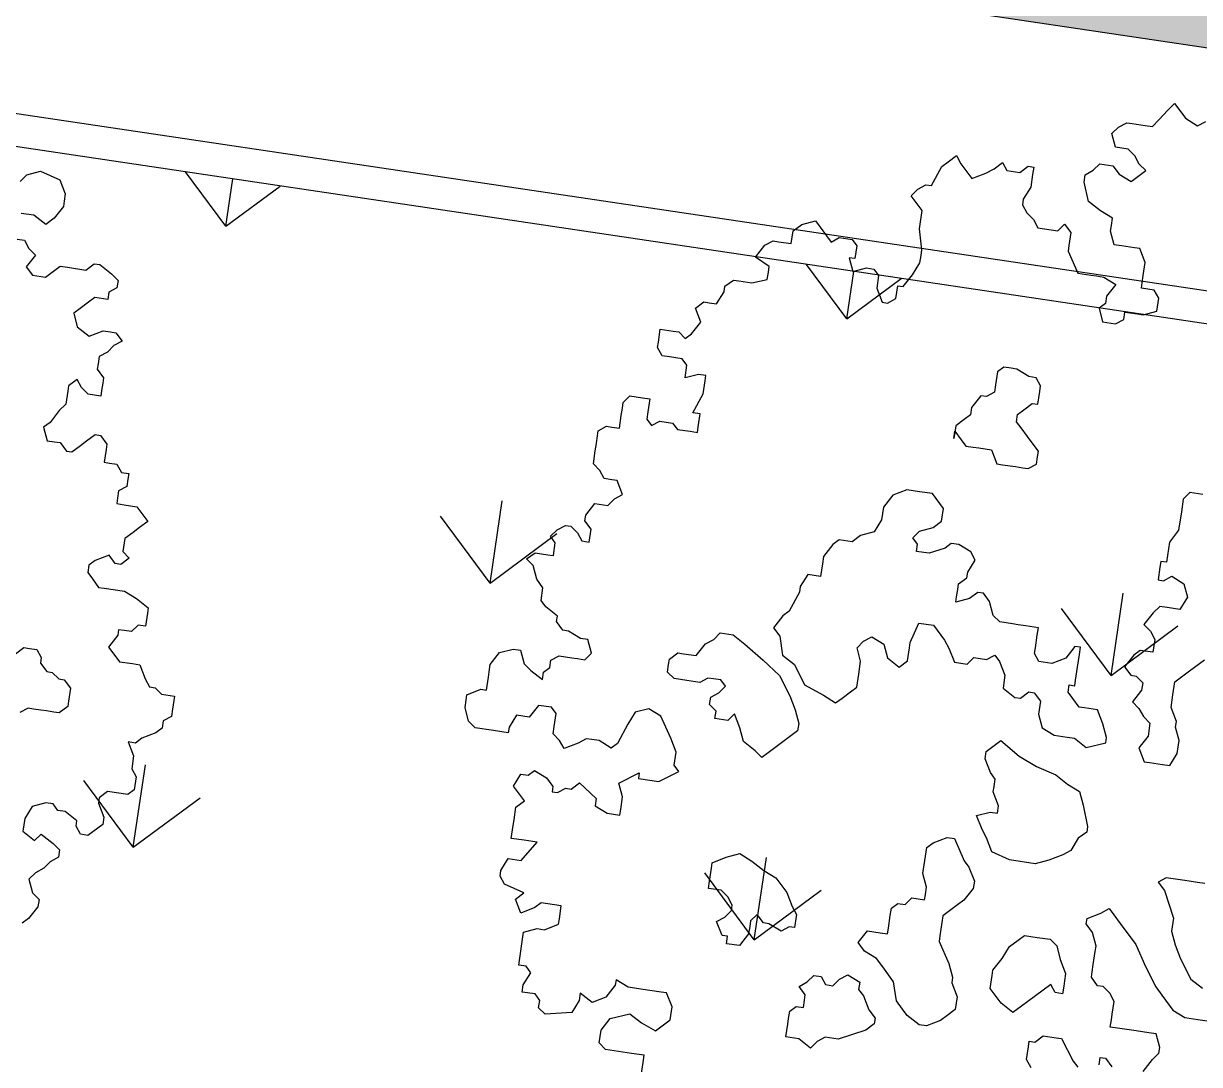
# Model space of a CAD drawing. Header units: millimetres. Extents: x 338 to 506, y 179 to 335.
# Drawn here: x 379.25 to 384.63, y 319.71 to 324.48 of the extents above; entities that cross this region are included whole.
import ezdxf

# ---------------------------------------------------------------- set-up
doc = ezdxf.new("R2010")
doc.units = ezdxf.units.MM
for name, color, linetype in [('ANDEN', 251, 'Continuous'), ('ARBOL-TOP', 3, 'Continuous'), ('MUROS', 32, 'Continuous')]:
    doc.layers.add(name, color=color, linetype=linetype)

# ---------------------------------------------------------------- blocks, each defined once
blk = doc.blocks.new('*U887')
at = {"layer": 'ANDEN', "linetype": 'Continuous'}
blk.add_line((139.8345, 78.5683), (139.8345, 133.6332), dxfattribs=at)
at = {"layer": 'ANDEN', "linetype": 'Continuous', "extrusion": (0, 0, -1)}
for points in [[(-139.8345, 133.6332), (-140.5344, 78.5683), (-139.8345, 78.5683)], [(-139.8345, 133.6332), (-140.5344, 133.6332), (-140.5344, 78.5683)]]:
    blk.add_solid(points, dxfattribs=at)
blk = doc.blocks.new('*X960')
at = {"color": 0}
for p, q in [((135.4917, 126.3278), (135.7611, 126.5972)), ((138.3654, 126.3278), (138.5846, 126.547)), ((135.4917, 126.3278), (135.7611, 126.0584)), ((135.4917, 126.3278), (135.8727, 126.3278)), ((138.3654, 126.3278), (138.5846, 126.1085)), ((138.3654, 126.3278), (138.5846, 126.3278)), ((136.9286, 124.8909), (137.198, 125.1603)), ((136.9286, 124.8909), (137.198, 124.6215)), ((136.9286, 124.8909), (137.3096, 124.8909)), ((135.4917, 123.4541), (135.7611, 123.7235)), ((138.3654, 123.4541), (138.5846, 123.6733)), ((135.4917, 123.4541), (135.7611, 123.1847)), ((135.4917, 123.4541), (135.8727, 123.4541)), ((138.3654, 123.4541), (138.5846, 123.2348)), ((138.3654, 123.4541), (138.5846, 123.4541)), ((136.9286, 122.0172), (137.198, 122.2867)), ((136.9286, 122.0172), (137.198, 121.7478)), ((136.9286, 122.0172), (137.3096, 122.0172))]:
    blk.add_line(p, q, dxfattribs=at)
blk = doc.blocks.new('ARBOLITO')
at = {"linetype": 'ByBlock'}
for points in [[(461.9159, 68.9761), (461.9076, 68.9906), (461.8931, 69.0135), (461.8785, 69.0197), (461.864, 69.0135), (461.8577, 68.9989), (461.8494, 68.9761), (461.8432, 68.9698), (461.8286, 68.9761), (461.8203, 68.9761), (461.8141, 68.9761), (461.8058, 68.9698), (461.7912, 68.9615), (461.785, 68.9698), (461.7767, 68.9761), (461.7767, 68.9844), (461.7767, 68.9989), (461.7705, 69.0052), (461.7559, 69.0052), (461.7476, 68.9906), (461.7331, 68.9906), (461.7268, 68.9761), (461.7268, 68.9698), (461.7102, 68.9698), (461.6894, 68.9698), (461.6811, 68.9761), (461.6749, 68.9906), (461.6749, 68.9989), (461.6749, 69.0052), (461.6894, 69.0135), (461.6957, 69.0135), (461.6957, 69.028), (461.6957, 69.0343), (461.6957, 69.0426), (461.704, 69.0571), (461.7185, 69.0633), (461.7268, 69.0633), (461.7331, 69.0488), (461.7414, 69.0426), (461.7559, 69.0343), (461.7559, 69.0426), (461.7621, 69.0488), (461.7621, 69.0571), (461.7705, 69.0633), (461.785, 69.0633), (461.7912, 69.0633), (461.7996, 69.0633), (461.8058, 69.0717), (461.7996, 69.0862), (461.7912, 69.0862), (461.7767, 69.0924), (461.7705, 69.0924), (461.7621, 69.1008), (461.7621, 69.107), (461.7476, 69.1153), (461.7414, 69.1215), (461.7414, 69.1361), (461.7331, 69.1444), (461.7268, 69.1589), (461.7185, 69.1652), (461.7268, 69.1735), (461.7414, 69.1735), (461.7476, 69.1735), (461.7476, 69.188), (461.7414, 69.1943), (461.7476, 69.2026), (461.7559, 69.2088), (461.7621, 69.2088), (461.7705, 69.2026), (461.7767, 69.1943), (461.785, 69.1943), (461.785, 69.2088), (461.7767, 69.2171), (461.7767, 69.2233), (461.785, 69.2379), (461.7996, 69.2379), (461.8058, 69.2462), (461.8141, 69.2524), (461.8058, 69.267), (461.7996, 69.267), (461.7912, 69.267), (461.785, 69.2753), (461.7767, 69.2815), (461.7767, 69.2961), (461.7767, 69.3044), (461.7767, 69.3106), (461.7767, 69.3189), (461.785, 69.3252), (461.7912, 69.3252), (461.7996, 69.3252), (461.7996, 69.3397), (461.7996, 69.348), (461.7996, 69.3543), (461.8058, 69.3626), (461.8203, 69.3626), (461.8286, 69.3626), (461.8286, 69.348), (461.8286, 69.3397), (461.8349, 69.3335), (461.8432, 69.3397), (461.8577, 69.3397), (461.864, 69.3335), (461.8723, 69.3335), (461.8785, 69.3335), (461.8868, 69.3335), (461.8868, 69.3397), (461.8868, 69.3543), (461.8785, 69.3543), (461.8868, 69.3771), (461.8868, 69.3917), (461.8868, 69.3979), (461.8785, 69.3979), (461.864, 69.3917), (461.864, 69.4062), (461.8577, 69.4124), (461.8432, 69.4124), (461.8349, 69.4124), (461.8286, 69.4207), (461.8286, 69.427), (461.8286, 69.4415), (461.8432, 69.4415), (461.8494, 69.4415), (461.8577, 69.4353), (461.864, 69.4415), (461.8723, 69.4561), (461.864, 69.4706), (461.8723, 69.4789), (461.8785, 69.4789), (461.8868, 69.4789), (461.8931, 69.4935), (461.8931, 69.4997), (461.9014, 69.508), (461.9076, 69.508), (461.9221, 69.508), (461.9388, 69.5143), (461.9388, 69.5226), (461.9388, 69.5288), (461.9221, 69.5371), (461.9305, 69.5517), (461.9388, 69.5579), (461.945, 69.5579), (461.9595, 69.5579), (461.9595, 69.5724), (461.9679, 69.5807), (461.9824, 69.587), (461.9886, 69.5807), (461.997, 69.5724), (462.0032, 69.5662), (462.0115, 69.5724), (462.026, 69.5724), (462.0323, 69.5662), (462.0323, 69.5517), (462.026, 69.5517), (462.0323, 69.5371), (462.0468, 69.5433), (462.0551, 69.5433), (462.0614, 69.5371), (462.0614, 69.5226), (462.0697, 69.508), (462.0759, 69.508), (462.0842, 69.5143), (462.0842, 69.5288), (462.0905, 69.5288), (462.0988, 69.5433), (462.105, 69.5579), (462.105, 69.5662), (462.105, 69.5724), (462.0988, 69.5953), (462.0988, 69.6161), (462.0842, 69.6306), (462.0905, 69.6389), (462.0988, 69.6452), (462.105, 69.6452), (462.1133, 69.668), (462.1195, 69.6742), (462.1279, 69.6826), (462.1341, 69.6742), (462.1486, 69.6597), (462.1632, 69.668), (462.1715, 69.6742), (462.1798, 69.6826), (462.186, 69.6742), (462.2006, 69.6742), (462.2089, 69.6826), (462.2151, 69.6826), (462.2151, 69.6742), (462.2151, 69.6597), (462.2089, 69.6452), (462.2089, 69.6389), (462.2151, 69.6306), (462.2234, 69.6244), (462.2297, 69.6161), (462.2525, 69.6161), (462.2588, 69.6244), (462.2671, 69.6161), (462.2671, 69.6015), (462.2671, 69.5953), (462.2816, 69.5724), (462.2962, 69.5724), (462.3024, 69.5724), (462.3107, 69.5724), (462.3253, 69.5662), (462.3169, 69.5517), (462.3169, 69.5433), (462.3107, 69.5371), (462.3169, 69.5226), (462.3315, 69.5226), (462.3398, 69.5288), (462.3398, 69.5371), (462.3543, 69.5371), (462.3606, 69.5371), (462.3751, 69.5433), (462.3751, 69.5579), (462.3689, 69.5662), (462.3543, 69.5662), (462.3543, 69.5724), (462.3543, 69.5807), (462.3543, 69.5953), (462.346, 69.6098), (462.3398, 69.6098), (462.3253, 69.6098), (462.3169, 69.6098), (462.3107, 69.6244), (462.3107, 69.6306), (462.3107, 69.6389), (462.2962, 69.6452), (462.2816, 69.6535), (462.2733, 69.6742), (462.2733, 69.6826), (462.2816, 69.6888), (462.2879, 69.6971), (462.3024, 69.6971), (462.3107, 69.6888), (462.3253, 69.6826), (462.3398, 69.6971), (462.3315, 69.7033), (462.3253, 69.7117), (462.3169, 69.7179), (462.3024, 69.7179), (462.2962, 69.7324), (462.3024, 69.7407), (462.3107, 69.747), (462.3169, 69.747), (462.3315, 69.747), (462.3398, 69.747), (462.346, 69.7553), (462.3543, 69.7678), (462.3606, 69.7761), (462.3689, 69.7678), (462.3751, 69.7615), (462.3897, 69.7553), (462.398, 69.7615)], [(463.1356, 69.4997), (463.1419, 69.508), (463.1564, 69.5143), (463.1793, 69.508), (463.1876, 69.4935), (463.1876, 69.4852), (463.1876, 69.4789), (463.1793, 69.4644), (463.171, 69.4561), (463.1564, 69.4644), (463.1419, 69.4644)], [(463.1419, 69.4353), (463.1502, 69.4353), (463.1564, 69.427), (463.1647, 69.4207), (463.1564, 69.4062), (463.1647, 69.3979), (463.1793, 69.3979), (463.1938, 69.4124), (463.2021, 69.4124), (463.2229, 69.4124), (463.2312, 69.4207), (463.2375, 69.4207), (463.252, 69.4124), (463.2603, 69.4062), (463.2603, 69.3979), (463.252, 69.3917), (463.252, 69.3833), (463.2375, 69.3833), (463.2312, 69.3771), (463.2229, 69.3688), (463.2167, 69.3626), (463.2229, 69.348), (463.2375, 69.3397), (463.252, 69.348), (463.2603, 69.348), (463.2665, 69.348), (463.2749, 69.3397), (463.2665, 69.3335), (463.2603, 69.3252), (463.252, 69.3189), (463.252, 69.3106), (463.252, 69.3044), (463.2603, 69.2961), (463.2603, 69.2898), (463.2603, 69.2815), (463.2603, 69.2753), (463.2458, 69.2753), (463.2375, 69.2815), (463.2312, 69.2898), (463.2229, 69.2815), (463.2229, 69.2753), (463.2229, 69.2607), (463.2167, 69.2524), (463.2084, 69.2379), (463.2021, 69.2317), (463.2084, 69.2171), (463.2167, 69.2171), (463.2229, 69.2171), (463.2312, 69.2088), (463.2375, 69.2088), (463.2458, 69.2171), (463.252, 69.2233), (463.2603, 69.2317), (463.2665, 69.2317), (463.2749, 69.2233), (463.2749, 69.2171), (463.2749, 69.2026), (463.2811, 69.2026), (463.2894, 69.2026), (463.2956, 69.1943), (463.3039, 69.1943), (463.3039, 69.188), (463.3039, 69.1797), (463.2956, 69.1735), (463.2956, 69.1652), (463.2956, 69.1589), (463.3039, 69.1589), (463.3185, 69.1589), (463.333, 69.1444), (463.3247, 69.1361), (463.3185, 69.1298), (463.3102, 69.1215), (463.3102, 69.107), (463.3185, 69.1008), (463.3102, 69.0924), (463.3039, 69.0924), (463.2956, 69.1008), (463.2811, 69.0924), (463.2749, 69.0862), (463.2749, 69.0779), (463.2811, 69.0717), (463.2894, 69.0633), (463.2956, 69.0633), (463.3185, 69.0633), (463.333, 69.0571), (463.3476, 69.0488), (463.3476, 69.0426), (463.3476, 69.028), (463.3393, 69.028), (463.333, 69.0197), (463.3247, 69.0197), (463.3185, 69.0197), (463.3185, 69.0135), (463.3102, 68.9989), (463.3185, 68.9906), (463.3247, 68.9844), (463.3393, 68.9844), (463.3476, 68.9844), (463.3559, 68.9698), (463.3621, 68.9615), (463.3684, 68.9615), (463.3767, 68.9553), (463.3912, 68.9553), (463.3912, 68.9408), (463.3912, 68.9324), (463.3829, 68.9262), (463.3829, 68.9179), (463.3767, 68.9117), (463.3621, 68.9034), (463.3559, 68.8971), (463.3476, 68.8971), (463.3559, 68.8826), (463.3559, 68.868), (463.3621, 68.8597), (463.3621, 68.8452), (463.3559, 68.8389), (463.333, 68.8389), (463.3247, 68.8306), (463.3247, 68.8244), (463.333, 68.8098), (463.333, 68.8015), (463.3185, 68.787), (463.3102, 68.787), (463.3039, 68.7953), (463.3039, 68.8015), (463.2894, 68.8098), (463.2811, 68.8098), (463.2749, 68.8161), (463.2665, 68.8161), (463.252, 68.8098), (463.2458, 68.7953), (463.2458, 68.7808), (463.2603, 68.7724), (463.2665, 68.7808), (463.2811, 68.7724), (463.2894, 68.7662), (463.2894, 68.7579), (463.2811, 68.7517), (463.2749, 68.7434), (463.2665, 68.7371), (463.2603, 68.7288), (463.2665, 68.7143), (463.2749, 68.708), (463.2749, 68.6997), (463.2665, 68.6852), (463.2603, 68.6789)], [(461.9305, 68.6124), (461.9305, 68.627), (461.9305, 68.6353), (461.9159, 68.6353), (461.8868, 68.6353), (461.8785, 68.6415), (461.8785, 68.6561), (461.8868, 68.6706), (461.9076, 68.6789), (461.9221, 68.6706), (461.9388, 68.6644), (461.9533, 68.6789), (461.9533, 68.6935), (461.945, 68.708), (461.9388, 68.708), (461.9159, 68.708), (461.9014, 68.708), (461.8868, 68.7143), (461.8868, 68.708), (461.8785, 68.6935), (461.864, 68.6852), (461.8494, 68.6935), (461.8494, 68.6852), (461.8432, 68.6706), (461.8141, 68.6644), (461.8058, 68.6706), (461.8058, 68.6789), (461.7996, 68.6852), (461.785, 68.6852), (461.785, 68.6935), (461.7912, 68.708), (461.785, 68.7143), (461.7767, 68.7143), (461.7767, 68.7517), (461.7912, 68.7579), (461.7996, 68.7579), (461.8141, 68.7662), (461.8141, 68.7724), (461.8141, 68.787), (461.7912, 68.787), (461.785, 68.7808), (461.7705, 68.7724), (461.7621, 68.787), (461.7705, 68.7953), (461.7476, 68.8015), (461.7414, 68.8098), (461.7414, 68.8161), (461.7476, 68.8306), (461.7621, 68.8306), (461.7767, 68.8535), (461.7621, 68.8535), (461.7476, 68.8535), (461.7476, 68.868), (461.7476, 68.8743), (461.7476, 68.8888), (461.7559, 68.8971), (461.7414, 68.9117), (461.7476, 68.9262), (461.7559, 68.9262), (461.7621, 68.9324), (461.7767, 68.9262), (461.785, 68.9179), (461.785, 68.9117), (461.7912, 68.9117), (461.7996, 68.9179), (461.8058, 68.9179), (461.8141, 68.9262), (461.8349, 68.9117), (461.8349, 68.9034), (461.8494, 68.8971), (461.864, 68.8971), (461.864, 68.9034), (461.864, 68.9179), (461.8577, 68.9324), (461.8785, 68.947), (461.8785, 68.9408), (461.9014, 68.9408), (461.9221, 68.9553), (461.9159, 68.9615), (461.9159, 68.9761), (461.9159, 68.9761)], [(461.9159, 68.9761), (461.9076, 68.9906), (461.8931, 69.0135), (461.8785, 69.0197), (461.864, 69.0135), (461.8577, 68.9989), (461.8494, 68.9761), (461.8432, 68.9698), (461.8286, 68.9761), (461.8203, 68.9761), (461.8141, 68.9761), (461.8058, 68.9698), (461.7912, 68.9615), (461.785, 68.9698), (461.7767, 68.9761), (461.7767, 68.9844), (461.7767, 68.9989), (461.7705, 69.0052), (461.7559, 69.0052), (461.7476, 68.9906), (461.7331, 68.9906), (461.7268, 68.9761), (461.7268, 68.9698), (461.7102, 68.9698), (461.6894, 68.9698), (461.6811, 68.9761), (461.6749, 68.9906), (461.6749, 68.9989), (461.6749, 69.0052), (461.6894, 69.0135), (461.6957, 69.0135), (461.6957, 69.028), (461.6957, 69.0343), (461.6957, 69.0426), (461.704, 69.0571), (461.7185, 69.0633), (461.7268, 69.0633), (461.7331, 69.0488), (461.7414, 69.0426), (461.7559, 69.0343), (461.7559, 69.0426), (461.7621, 69.0488), (461.7621, 69.0571), (461.7705, 69.0633), (461.785, 69.0633), (461.7912, 69.0633), (461.7996, 69.0633), (461.8058, 69.0717), (461.7996, 69.0862), (461.7912, 69.0862), (461.7767, 69.0924), (461.7705, 69.0924), (461.7621, 69.1008), (461.7621, 69.107), (461.7476, 69.1153), (461.7414, 69.1215), (461.7414, 69.1361), (461.7331, 69.1444), (461.7268, 69.1589), (461.7185, 69.1652), (461.7268, 69.1735), (461.7414, 69.1735), (461.7476, 69.1735), (461.7476, 69.188), (461.7414, 69.1943), (461.7476, 69.2026), (461.7559, 69.2088), (461.7621, 69.2088), (461.7705, 69.2026), (461.7767, 69.1943), (461.785, 69.1943), (461.785, 69.2088), (461.7767, 69.2171), (461.7767, 69.2233), (461.785, 69.2379), (461.7996, 69.2379), (461.8058, 69.2462), (461.8141, 69.2524), (461.8058, 69.267), (461.7996, 69.267), (461.7912, 69.267), (461.785, 69.2753), (461.7767, 69.2815), (461.7767, 69.2961), (461.7767, 69.3044), (461.7767, 69.3106), (461.7767, 69.3189), (461.785, 69.3252), (461.7912, 69.3252), (461.7996, 69.3252), (461.7996, 69.3397), (461.7996, 69.348), (461.7996, 69.3543), (461.8058, 69.3626), (461.8203, 69.3626), (461.8286, 69.3626), (461.8286, 69.348), (461.8286, 69.3397), (461.8349, 69.3335), (461.8432, 69.3397), (461.8577, 69.3397), (461.864, 69.3335), (461.8723, 69.3335), (461.8785, 69.3335), (461.8868, 69.3335), (461.8868, 69.3397), (461.8868, 69.3543), (461.8785, 69.3543), (461.8868, 69.3771), (461.8868, 69.3917), (461.8868, 69.3979), (461.8785, 69.3979), (461.864, 69.3917), (461.864, 69.4062), (461.8577, 69.4124), (461.8432, 69.4124), (461.8349, 69.4124), (461.8286, 69.4207), (461.8286, 69.427), (461.8286, 69.4415), (461.8432, 69.4415), (461.8494, 69.4415), (461.8577, 69.4353), (461.864, 69.4415), (461.8723, 69.4561), (461.864, 69.4706), (461.8723, 69.4789), (461.8785, 69.4789), (461.8868, 69.4789), (461.8931, 69.4935), (461.8931, 69.4997), (461.9014, 69.508), (461.9076, 69.508), (461.9221, 69.508), (461.9388, 69.5143), (461.9388, 69.5226), (461.9388, 69.5288), (461.9221, 69.5371), (461.9305, 69.5517), (461.9388, 69.5579), (461.945, 69.5579), (461.9595, 69.5579), (461.9595, 69.5724), (461.9679, 69.5807), (461.9824, 69.587), (461.9886, 69.5807), (461.997, 69.5724), (462.0032, 69.5662), (462.0115, 69.5724), (462.026, 69.5724), (462.0323, 69.5662), (462.0323, 69.5517), (462.026, 69.5517), (462.0323, 69.5371), (462.0468, 69.5433), (462.0551, 69.5433), (462.0614, 69.5371), (462.0614, 69.5226), (462.0697, 69.508), (462.0759, 69.508), (462.0842, 69.5143), (462.0842, 69.5288), (462.0905, 69.5288), (462.0988, 69.5433), (462.105, 69.5579), (462.105, 69.5662), (462.105, 69.5724), (462.0988, 69.5953), (462.0988, 69.6161), (462.0842, 69.6306), (462.0905, 69.6389), (462.0988, 69.6452), (462.105, 69.6452), (462.1133, 69.668), (462.1195, 69.6742), (462.1279, 69.6826), (462.1341, 69.6742), (462.1486, 69.6597), (462.1632, 69.668), (462.1715, 69.6742), (462.1798, 69.6826), (462.186, 69.6742), (462.2006, 69.6742), (462.2089, 69.6826), (462.2151, 69.6826), (462.2151, 69.6742), (462.2151, 69.6597), (462.2089, 69.6452), (462.2089, 69.6389), (462.2151, 69.6306), (462.2234, 69.6244), (462.2297, 69.6161), (462.2525, 69.6161), (462.2588, 69.6244), (462.2671, 69.6161), (462.2671, 69.6015), (462.2671, 69.5953), (462.2816, 69.5724), (462.2962, 69.5724), (462.3024, 69.5724), (462.3107, 69.5724), (462.3253, 69.5662), (462.3169, 69.5517), (462.3169, 69.5433), (462.3107, 69.5371), (462.3169, 69.5226), (462.3315, 69.5226), (462.3398, 69.5288), (462.3398, 69.5371), (462.3543, 69.5371), (462.3606, 69.5371), (462.3751, 69.5433), (462.3751, 69.5579), (462.3689, 69.5662), (462.3543, 69.5662), (462.3543, 69.5724), (462.3543, 69.5807), (462.3543, 69.5953), (462.346, 69.6098), (462.3398, 69.6098), (462.3253, 69.6098), (462.3169, 69.6098), (462.3107, 69.6244), (462.3107, 69.6306), (462.3107, 69.6389), (462.2962, 69.6452), (462.2816, 69.6535), (462.2733, 69.6742), (462.2733, 69.6826), (462.2816, 69.6888), (462.2879, 69.6971), (462.3024, 69.6971), (462.3107, 69.6888), (462.3253, 69.6826), (462.3398, 69.6971), (462.3315, 69.7033), (462.3253, 69.7117), (462.3169, 69.7179), (462.3024, 69.7179), (462.2962, 69.7324), (462.3024, 69.7407), (462.3107, 69.747), (462.3169, 69.747), (462.3315, 69.747), (462.3398, 69.747), (462.346, 69.7553), (462.3543, 69.7678), (462.3606, 69.7761), (462.3689, 69.7678), (462.3751, 69.7615), (462.3897, 69.7553), (462.398, 69.7615)], [(463.1356, 69.4997), (463.1419, 69.508), (463.1564, 69.5143), (463.1793, 69.508), (463.1876, 69.4935), (463.1876, 69.4852), (463.1876, 69.4789), (463.1793, 69.4644), (463.171, 69.4561), (463.1564, 69.4644), (463.1419, 69.4644)], [(463.1419, 69.4353), (463.1502, 69.4353), (463.1564, 69.427), (463.1647, 69.4207), (463.1564, 69.4062), (463.1647, 69.3979), (463.1793, 69.3979), (463.1938, 69.4124), (463.2021, 69.4124), (463.2229, 69.4124), (463.2312, 69.4207), (463.2375, 69.4207), (463.252, 69.4124), (463.2603, 69.4062), (463.2603, 69.3979), (463.252, 69.3917), (463.252, 69.3833), (463.2375, 69.3833), (463.2312, 69.3771), (463.2229, 69.3688), (463.2167, 69.3626), (463.2229, 69.348), (463.2375, 69.3397), (463.252, 69.348), (463.2603, 69.348), (463.2665, 69.348), (463.2749, 69.3397), (463.2665, 69.3335), (463.2603, 69.3252), (463.252, 69.3189), (463.252, 69.3106), (463.252, 69.3044), (463.2603, 69.2961), (463.2603, 69.2898), (463.2603, 69.2815), (463.2603, 69.2753), (463.2458, 69.2753), (463.2375, 69.2815), (463.2312, 69.2898), (463.2229, 69.2815), (463.2229, 69.2753), (463.2229, 69.2607), (463.2167, 69.2524), (463.2084, 69.2379), (463.2021, 69.2317), (463.2084, 69.2171), (463.2167, 69.2171), (463.2229, 69.2171), (463.2312, 69.2088), (463.2375, 69.2088), (463.2458, 69.2171), (463.252, 69.2233), (463.2603, 69.2317), (463.2665, 69.2317), (463.2749, 69.2233), (463.2749, 69.2171), (463.2749, 69.2026), (463.2811, 69.2026), (463.2894, 69.2026), (463.2956, 69.1943), (463.3039, 69.1943), (463.3039, 69.188), (463.3039, 69.1797), (463.2956, 69.1735), (463.2956, 69.1652), (463.2956, 69.1589), (463.3039, 69.1589), (463.3185, 69.1589), (463.333, 69.1444), (463.3247, 69.1361), (463.3185, 69.1298), (463.3102, 69.1215), (463.3102, 69.107), (463.3185, 69.1008), (463.3102, 69.0924), (463.3039, 69.0924), (463.2956, 69.1008), (463.2811, 69.0924), (463.2749, 69.0862), (463.2749, 69.0779), (463.2811, 69.0717), (463.2894, 69.0633), (463.2956, 69.0633), (463.3185, 69.0633), (463.333, 69.0571), (463.3476, 69.0488), (463.3476, 69.0426), (463.3476, 69.028), (463.3393, 69.028), (463.333, 69.0197), (463.3247, 69.0197), (463.3185, 69.0197), (463.3185, 69.0135), (463.3102, 68.9989), (463.3185, 68.9906), (463.3247, 68.9844), (463.3393, 68.9844), (463.3476, 68.9844), (463.3559, 68.9698), (463.3621, 68.9615), (463.3684, 68.9615), (463.3767, 68.9553), (463.3912, 68.9553), (463.3912, 68.9408), (463.3912, 68.9324), (463.3829, 68.9262), (463.3829, 68.9179), (463.3767, 68.9117), (463.3621, 68.9034), (463.3559, 68.8971), (463.3476, 68.8971), (463.3559, 68.8826), (463.3559, 68.868), (463.3621, 68.8597), (463.3621, 68.8452), (463.3559, 68.8389), (463.333, 68.8389), (463.3247, 68.8306), (463.3247, 68.8244), (463.333, 68.8098), (463.333, 68.8015), (463.3185, 68.787), (463.3102, 68.787), (463.3039, 68.7953), (463.3039, 68.8015), (463.2894, 68.8098), (463.2811, 68.8098), (463.2749, 68.8161), (463.2665, 68.8161), (463.252, 68.8098), (463.2458, 68.7953), (463.2458, 68.7808), (463.2603, 68.7724), (463.2665, 68.7808), (463.2811, 68.7724), (463.2894, 68.7662), (463.2894, 68.7579), (463.2811, 68.7517), (463.2749, 68.7434), (463.2665, 68.7371), (463.2603, 68.7288), (463.2665, 68.7143), (463.2749, 68.708), (463.2749, 68.6997), (463.2665, 68.6852), (463.2603, 68.6789)], [(461.9305, 68.6124), (461.9305, 68.627), (461.9305, 68.6353), (461.9159, 68.6353), (461.8868, 68.6353), (461.8785, 68.6415), (461.8785, 68.6561), (461.8868, 68.6706), (461.9076, 68.6789), (461.9221, 68.6706), (461.9388, 68.6644), (461.9533, 68.6789), (461.9533, 68.6935), (461.945, 68.708), (461.9388, 68.708), (461.9159, 68.708), (461.9014, 68.708), (461.8868, 68.7143), (461.8868, 68.708), (461.8785, 68.6935), (461.864, 68.6852), (461.8494, 68.6935), (461.8494, 68.6852), (461.8432, 68.6706), (461.8141, 68.6644), (461.8058, 68.6706), (461.8058, 68.6789), (461.7996, 68.6852), (461.785, 68.6852), (461.785, 68.6935), (461.7912, 68.708), (461.785, 68.7143), (461.7767, 68.7143), (461.7767, 68.7517), (461.7912, 68.7579), (461.7996, 68.7579), (461.8141, 68.7662), (461.8141, 68.7724), (461.8141, 68.787), (461.7912, 68.787), (461.785, 68.7808), (461.7705, 68.7724), (461.7621, 68.787), (461.7705, 68.7953), (461.7476, 68.8015), (461.7414, 68.8098), (461.7414, 68.8161), (461.7476, 68.8306), (461.7621, 68.8306), (461.7767, 68.8535), (461.7621, 68.8535), (461.7476, 68.8535), (461.7476, 68.868), (461.7476, 68.8743), (461.7476, 68.8888), (461.7559, 68.8971), (461.7414, 68.9117), (461.7476, 68.9262), (461.7559, 68.9262), (461.7621, 68.9324), (461.7767, 68.9262), (461.785, 68.9179), (461.785, 68.9117), (461.7912, 68.9117), (461.7996, 68.9179), (461.8058, 68.9179), (461.8141, 68.9262), (461.8349, 68.9117), (461.8349, 68.9034), (461.8494, 68.8971), (461.864, 68.8971), (461.864, 68.9034), (461.864, 68.9179), (461.8577, 68.9324), (461.8785, 68.947), (461.8785, 68.9408), (461.9014, 68.9408), (461.9221, 68.9553), (461.9159, 68.9615), (461.9159, 68.9761)], [(462.1715, 69.3771), (462.1798, 69.3688), (462.186, 69.3626), (462.1944, 69.3626), (462.2006, 69.3626), (462.2151, 69.3626), (462.2234, 69.348), (462.2297, 69.348), (462.2442, 69.348), (462.2525, 69.348), (462.2588, 69.348), (462.2671, 69.3543), (462.2671, 69.3626), (462.2671, 69.3688), (462.2588, 69.3771), (462.2525, 69.3833), (462.2442, 69.3917), (462.238, 69.3979), (462.238, 69.4062), (462.2442, 69.4124), (462.2525, 69.4207), (462.2588, 69.4207), (462.2588, 69.4353), (462.2588, 69.4415), (462.2525, 69.4498), (462.2442, 69.4498), (462.2297, 69.4561), (462.2234, 69.4561), (462.2151, 69.4561), (462.2089, 69.4498), (462.2089, 69.4353), (462.2089, 69.427), (462.2006, 69.4207), (462.1944, 69.4207), (462.186, 69.4062), (462.186, 69.3979), (462.1798, 69.3917), (462.1715, 69.3833), (462.1715, 69.3688), (462.1715, 69.3771), (462.1715, 69.3771)], [(462.1715, 69.3771), (462.1798, 69.3688), (462.186, 69.3626), (462.1944, 69.3626), (462.2006, 69.3626), (462.2151, 69.3626), (462.2234, 69.348), (462.2297, 69.348), (462.2442, 69.348), (462.2525, 69.348), (462.2588, 69.348), (462.2671, 69.3543), (462.2671, 69.3626), (462.2671, 69.3688), (462.2588, 69.3771), (462.2525, 69.3833), (462.2442, 69.3917), (462.238, 69.3979), (462.238, 69.4062), (462.2442, 69.4124), (462.2525, 69.4207), (462.2588, 69.4207), (462.2588, 69.4353), (462.2588, 69.4415), (462.2525, 69.4498), (462.2442, 69.4498), (462.2297, 69.4561), (462.2234, 69.4561), (462.2151, 69.4561), (462.2089, 69.4498), (462.2089, 69.4353), (462.2089, 69.427), (462.2006, 69.4207), (462.1944, 69.4207), (462.186, 69.4062), (462.186, 69.3979), (462.1798, 69.3917), (462.1715, 69.3833), (462.1715, 69.3688), (462.1715, 69.3771)], [(462.4645, 69.0924), (462.4562, 69.107), (462.4562, 69.1215), (462.4562, 69.1361), (462.4707, 69.1506), (462.4853, 69.1652)], [(462.4562, 69.348), (462.4416, 69.348), (462.4354, 69.3397), (462.4354, 69.3252), (462.4354, 69.3044), (462.4271, 69.2898), (462.4271, 69.267), (462.4208, 69.267), (462.4208, 69.2607), (462.4208, 69.2462), (462.4271, 69.2462), (462.4354, 69.2524), (462.4499, 69.2462), (462.4562, 69.2317), (462.4499, 69.2171), (462.4354, 69.2171), (462.4271, 69.2171), (462.4208, 69.2088), (462.4125, 69.1943), (462.4208, 69.188), (462.4271, 69.1797), (462.4271, 69.1652), (462.4125, 69.1652), (462.4063, 69.1589), (462.398, 69.1444), (462.4063, 69.1361), (462.4125, 69.1361), (462.4208, 69.1298), (462.4208, 69.1215), (462.4125, 69.107), (462.4208, 69.1008), (462.4271, 69.0924), (462.4354, 69.0862), (462.4354, 69.0717), (462.4271, 69.0571), (462.4354, 69.0426), (462.4416, 69.0426), (462.4562, 69.0426), (462.4645, 69.0426), (462.4707, 69.0571), (462.4707, 69.0717), (462.4645, 69.0862), (462.4645, 69.0924), (462.4645, 69.0924)], [(462.4645, 69.0924), (462.4562, 69.107), (462.4562, 69.1215), (462.4562, 69.1361), (462.4707, 69.1506), (462.4853, 69.1652)], [(462.4562, 69.348), (462.4416, 69.348), (462.4354, 69.3397), (462.4354, 69.3252), (462.4354, 69.3044), (462.4271, 69.2898), (462.4271, 69.267), (462.4208, 69.267), (462.4208, 69.2607), (462.4208, 69.2462), (462.4271, 69.2462), (462.4354, 69.2524), (462.4499, 69.2462), (462.4562, 69.2317), (462.4499, 69.2171), (462.4354, 69.2171), (462.4271, 69.2171), (462.4208, 69.2088), (462.4125, 69.1943), (462.4208, 69.188), (462.4271, 69.1797), (462.4271, 69.1652), (462.4125, 69.1652), (462.4063, 69.1589), (462.398, 69.1444), (462.4063, 69.1361), (462.4125, 69.1361), (462.4208, 69.1298), (462.4208, 69.1215), (462.4125, 69.107), (462.4208, 69.1008), (462.4271, 69.0924), (462.4354, 69.0862), (462.4354, 69.0717), (462.4271, 69.0571), (462.4354, 69.0426), (462.4416, 69.0426), (462.4562, 69.0426), (462.4645, 69.0426), (462.4707, 69.0571), (462.4707, 69.0717), (462.4645, 69.0862), (462.4645, 69.0924)], [(462.3897, 69.0571), (462.3897, 69.0633), (462.3834, 69.0779), (462.3751, 69.0924), (462.3606, 69.0924), (462.3543, 69.0924), (462.346, 69.1008), (462.3398, 69.107), (462.3398, 69.1153), (462.346, 69.1153), (462.346, 69.1215), (462.346, 69.1361), (462.346, 69.1506), (462.346, 69.1589), (462.3398, 69.1589), (462.3315, 69.1444), (462.3169, 69.1361), (462.3024, 69.1361), (462.2962, 69.1444), (462.2962, 69.1506), (462.2962, 69.1652), (462.2962, 69.1735), (462.2816, 69.1735), (462.2733, 69.1735), (462.2671, 69.1735), (462.2525, 69.1735), (462.2442, 69.1797), (462.238, 69.1943), (462.2297, 69.2026), (462.2234, 69.2026), (462.2151, 69.1943), (462.2006, 69.188), (462.2006, 69.1943), (462.2006, 69.2026), (462.2006, 69.2088), (462.2089, 69.2171), (462.2089, 69.2233), (462.2151, 69.2379), (462.2089, 69.2462), (462.1944, 69.2524), (462.186, 69.2524), (462.1798, 69.2462), (462.1632, 69.2379), (462.1569, 69.2379), (462.1486, 69.2379), (462.1486, 69.2462), (462.1424, 69.2524), (462.1486, 69.2607), (462.1632, 69.267), (462.1715, 69.2753), (462.1715, 69.2898), (462.1569, 69.3044), (462.1424, 69.3044), (462.1279, 69.3044), (462.1133, 69.2961), (462.105, 69.2815), (462.105, 69.267), (462.0988, 69.2524), (462.0842, 69.2462), (462.0759, 69.2379), (462.0614, 69.2379), (462.0551, 69.2317), (462.0468, 69.2171), (462.0468, 69.2088), (462.0468, 69.1943), (462.0323, 69.1943), (462.026, 69.1797), (462.026, 69.1735), (462.0177, 69.1506), (462.0115, 69.1444), (462.0032, 69.1298), (462.0115, 69.1215), (462.0177, 69.1008), (462.0323, 69.0924), (462.0468, 69.0717), (462.0697, 69.0633), (462.0842, 69.0571), (462.0905, 69.0633), (462.0988, 69.0717), (462.105, 69.0779), (462.105, 69.0924), (462.105, 69.107), (462.0988, 69.1215), (462.105, 69.1298), (462.1133, 69.1361), (462.1279, 69.1298), (462.1341, 69.1153), (462.1486, 69.107), (462.1569, 69.1153), (462.1569, 69.1298), (462.1569, 69.1361), (462.1632, 69.1589), (462.1715, 69.1589), (462.1798, 69.1589), (462.1944, 69.1444), (462.2006, 69.1361), (462.2089, 69.1215), (462.2234, 69.1215), (462.2297, 69.1298), (462.2442, 69.1298), (462.2525, 69.1361), (462.2588, 69.1298), (462.2671, 69.1153), (462.2671, 69.1008), (462.2816, 69.0924), (462.2879, 69.0924), (462.2962, 69.1008), (462.3024, 69.1008), (462.3107, 69.0924), (462.3107, 69.0779), (462.3169, 69.0633), (462.3315, 69.0571), (462.346, 69.0571), (462.3543, 69.0571), (462.3689, 69.0488), (462.3897, 69.0571), (462.3897, 69.0571)], [(462.3897, 69.0571), (462.3897, 69.0633), (462.3834, 69.0779), (462.3751, 69.0924), (462.3606, 69.0924), (462.3543, 69.0924), (462.346, 69.1008), (462.3398, 69.107), (462.3398, 69.1153), (462.346, 69.1153), (462.346, 69.1215), (462.346, 69.1361), (462.346, 69.1506), (462.346, 69.1589), (462.3398, 69.1589), (462.3315, 69.1444), (462.3169, 69.1361), (462.3024, 69.1361), (462.2962, 69.1444), (462.2962, 69.1506), (462.2962, 69.1652), (462.2962, 69.1735), (462.2816, 69.1735), (462.2733, 69.1735), (462.2671, 69.1735), (462.2525, 69.1735), (462.2442, 69.1797), (462.238, 69.1943), (462.2297, 69.2026), (462.2234, 69.2026), (462.2151, 69.1943), (462.2006, 69.188), (462.2006, 69.1943), (462.2006, 69.2026), (462.2006, 69.2088), (462.2089, 69.2171), (462.2089, 69.2233), (462.2151, 69.2379), (462.2089, 69.2462), (462.1944, 69.2524), (462.186, 69.2524), (462.1798, 69.2462), (462.1632, 69.2379), (462.1569, 69.2379), (462.1486, 69.2379), (462.1486, 69.2462), (462.1424, 69.2524), (462.1486, 69.2607), (462.1632, 69.267), (462.1715, 69.2753), (462.1715, 69.2898), (462.1569, 69.3044), (462.1424, 69.3044), (462.1279, 69.3044), (462.1133, 69.2961), (462.105, 69.2815), (462.105, 69.267), (462.0988, 69.2524), (462.0842, 69.2462), (462.0759, 69.2379), (462.0614, 69.2379), (462.0551, 69.2317), (462.0468, 69.2171), (462.0468, 69.2088), (462.0468, 69.1943), (462.0323, 69.1943), (462.026, 69.1797), (462.026, 69.1735), (462.0177, 69.1506), (462.0115, 69.1444), (462.0032, 69.1298), (462.0115, 69.1215), (462.0177, 69.1008), (462.0323, 69.0924), (462.0468, 69.0717), (462.0697, 69.0633), (462.0842, 69.0571), (462.0905, 69.0633), (462.0988, 69.0717), (462.105, 69.0779), (462.105, 69.0924), (462.105, 69.107), (462.0988, 69.1215), (462.105, 69.1298), (462.1133, 69.1361), (462.1279, 69.1298), (462.1341, 69.1153), (462.1486, 69.107), (462.1569, 69.1153), (462.1569, 69.1298), (462.1569, 69.1361), (462.1632, 69.1589), (462.1715, 69.1589), (462.1798, 69.1589), (462.1944, 69.1444), (462.2006, 69.1361), (462.2089, 69.1215), (462.2234, 69.1215), (462.2297, 69.1298), (462.2442, 69.1298), (462.2525, 69.1361), (462.2588, 69.1298), (462.2671, 69.1153), (462.2671, 69.1008), (462.2816, 69.0924), (462.2879, 69.0924), (462.2962, 69.1008), (462.3024, 69.1008), (462.3107, 69.0924), (462.3107, 69.0779), (462.3169, 69.0633), (462.3315, 69.0571), (462.346, 69.0571), (462.3543, 69.0571), (462.3689, 69.0488), (462.3897, 69.0571)], [(462.0177, 68.9906), (462.0115, 68.9844), (462.0032, 68.9906), (461.9886, 68.9989), (461.9824, 69.0135), (461.9741, 69.028), (461.9679, 69.0197), (461.9533, 69.0197), (461.9533, 69.028), (461.945, 69.0343), (461.945, 69.0426), (461.9533, 69.0488), (461.9595, 69.0571), (461.9533, 69.0633), (461.945, 69.0633), (461.9388, 69.0633), (461.9305, 69.0571), (461.9159, 69.0571), (461.9014, 69.0571), (461.8931, 69.0633), (461.8931, 69.0717), (461.8931, 69.0779), (461.9014, 69.0862), (461.9076, 69.0862), (461.9221, 69.0862), (461.9305, 69.1008), (461.9388, 69.107), (461.945, 69.1153), (461.9595, 69.1153), (461.9741, 69.107), (461.997, 69.0924), (462.0177, 69.0779), (462.0323, 69.0571), (462.0406, 69.0426), (462.0468, 69.028), (462.0468, 69.0197), (462.0177, 68.9906), (462.0177, 68.9906)], [(462.0177, 68.9906), (462.0115, 68.9844), (462.0032, 68.9906), (461.9886, 68.9989), (461.9824, 69.0135), (461.9741, 69.028), (461.9679, 69.0197), (461.9533, 69.0197), (461.9533, 69.028), (461.945, 69.0343), (461.945, 69.0426), (461.9533, 69.0488), (461.9595, 69.0571), (461.9533, 69.0633), (461.945, 69.0633), (461.9388, 69.0633), (461.9305, 69.0571), (461.9159, 69.0571), (461.9014, 69.0571), (461.8931, 69.0633), (461.8931, 69.0717), (461.8931, 69.0779), (461.9014, 69.0862), (461.9076, 69.0862), (461.9221, 69.0862), (461.9305, 69.1008), (461.9388, 69.107), (461.945, 69.1153), (461.9595, 69.1153), (461.9741, 69.107), (461.997, 69.0924), (462.0177, 69.0779), (462.0323, 69.0571), (462.0406, 69.0426), (462.0468, 69.028), (462.0468, 69.0197), (462.0177, 68.9906)], [(462.2733, 68.9324), (462.2671, 68.9408), (462.2588, 68.9553), (462.2733, 68.9615), (462.2816, 68.9615), (462.2816, 68.9698), (462.2733, 68.9844), (462.2733, 68.9906), (462.2733, 68.9989), (462.2671, 69.0052), (462.2588, 69.0197), (462.2588, 69.028), (462.2733, 69.0426), (462.2962, 69.028), (462.3169, 69.0197), (462.3398, 69.0135), (462.3543, 69.0052), (462.3689, 68.9989), (462.3751, 68.9844), (462.3834, 68.9615), (462.3834, 68.9553), (462.3751, 68.947), (462.3689, 68.9324), (462.3606, 68.9262), (462.346, 68.9179), (462.3315, 68.9117), (462.3024, 68.9117), (462.2816, 68.9179), (462.2733, 68.9324), (462.2733, 68.9324)], [(462.2733, 68.9324), (462.2671, 68.9408), (462.2588, 68.9553), (462.2733, 68.9615), (462.2816, 68.9615), (462.2816, 68.9698), (462.2733, 68.9844), (462.2733, 68.9906), (462.2733, 68.9989), (462.2671, 69.0052), (462.2588, 69.0197), (462.2588, 69.028), (462.2733, 69.0426), (462.2962, 69.028), (462.3169, 69.0197), (462.3398, 69.0135), (462.3543, 69.0052), (462.3689, 68.9989), (462.3751, 68.9844), (462.3834, 68.9615), (462.3834, 68.9553), (462.3751, 68.947), (462.3689, 68.9324), (462.3606, 68.9262), (462.346, 68.9179), (462.3315, 68.9117), (462.3024, 68.9117), (462.2816, 68.9179), (462.2733, 68.9324)], [(463.2375, 68.9179), (463.2312, 68.9179), (463.2229, 68.9117)], [(463.2084, 68.9761), (463.2167, 68.9844), (463.2229, 68.9844), (463.2312, 68.9844), (463.2375, 68.9761), (463.2375, 68.9698), (463.2458, 68.9615), (463.252, 68.9615), (463.2603, 68.9553), (463.2665, 68.9553), (463.2749, 68.947), (463.2749, 68.9324), (463.2749, 68.9262), (463.2665, 68.9179), (463.2603, 68.9179), (463.252, 68.9179), (463.2458, 68.9179), (463.2375, 68.9179), (463.2375, 68.9179)], [(463.2375, 68.9179), (463.2312, 68.9179), (463.2229, 68.9117)], [(463.2084, 68.9761), (463.2167, 68.9844), (463.2229, 68.9844), (463.2312, 68.9844), (463.2375, 68.9761), (463.2375, 68.9698), (463.2458, 68.9615), (463.252, 68.9615), (463.2603, 68.9553), (463.2665, 68.9553), (463.2749, 68.947), (463.2749, 68.9324), (463.2749, 68.9262), (463.2665, 68.9179), (463.2603, 68.9179), (463.252, 68.9179), (463.2458, 68.9179), (463.2375, 68.9179)], [(462.2297, 68.7143), (462.2151, 68.7226), (462.2089, 68.7288), (462.2006, 68.7371), (462.1944, 68.7579), (462.1798, 68.7724), (462.1715, 68.7808), (462.1569, 68.787), (462.1486, 68.7953), (462.1569, 68.8098), (462.1715, 68.8098), (462.1798, 68.8098), (462.1798, 68.8161), (462.1798, 68.8306), (462.1798, 68.8389), (462.186, 68.8452), (462.1944, 68.8452), (462.2006, 68.8535), (462.2151, 68.8535), (462.2151, 68.8597), (462.2151, 68.868), (462.2089, 68.8826), (462.2089, 68.8971), (462.2089, 68.9117), (462.2151, 68.9179), (462.2297, 68.9262), (462.238, 68.9262), (462.2525, 68.9034), (462.2588, 68.8971), (462.2671, 68.8826), (462.2671, 68.8743), (462.2588, 68.8597), (462.2525, 68.8535), (462.238, 68.8389), (462.238, 68.8161), (462.238, 68.8098), (462.2525, 68.787), (462.2588, 68.7724), (462.2588, 68.7662), (462.2671, 68.7517), (462.2671, 68.7371), (462.2588, 68.7288), (462.2525, 68.7226), (462.238, 68.7143), (462.2297, 68.7143), (462.2297, 68.7143)], [(462.2297, 68.7143), (462.2151, 68.7226), (462.2089, 68.7288), (462.2006, 68.7371), (462.1944, 68.7579), (462.1798, 68.7724), (462.1715, 68.7808), (462.1569, 68.787), (462.1486, 68.7953), (462.1569, 68.8098), (462.1715, 68.8098), (462.1798, 68.8098), (462.1798, 68.8161), (462.1798, 68.8306), (462.1798, 68.8389), (462.186, 68.8452), (462.1944, 68.8452), (462.2006, 68.8535), (462.2151, 68.8535), (462.2151, 68.8597), (462.2151, 68.868), (462.2089, 68.8826), (462.2089, 68.8971), (462.2089, 68.9117), (462.2151, 68.9179), (462.2297, 68.9262), (462.238, 68.9262), (462.2525, 68.9034), (462.2588, 68.8971), (462.2671, 68.8826), (462.2671, 68.8743), (462.2588, 68.8597), (462.2525, 68.8535), (462.238, 68.8389), (462.238, 68.8161), (462.238, 68.8098), (462.2525, 68.787), (462.2588, 68.7724), (462.2588, 68.7662), (462.2671, 68.7517), (462.2671, 68.7371), (462.2588, 68.7288), (462.2525, 68.7226), (462.238, 68.7143), (462.2297, 68.7143)], [(462.4707, 68.9117), (462.479, 68.9034), (462.4936, 68.8743), (462.4936, 68.8597), (462.4998, 68.8452), (462.5081, 68.8306), (462.5227, 68.8098), (462.5372, 68.8015)], [(462.5227, 68.9179), (462.5143, 68.9179), (462.4998, 68.9179), (462.479, 68.9179), (462.4707, 68.9117), (462.4707, 68.9117)], [(462.4707, 68.9117), (462.479, 68.9034), (462.4936, 68.8743), (462.4936, 68.8597), (462.4998, 68.8452), (462.5081, 68.8306), (462.5227, 68.8098), (462.5372, 68.8015)], [(462.5227, 68.9179), (462.5143, 68.9179), (462.4998, 68.9179), (462.479, 68.9179), (462.4707, 68.9117)], [(462.0032, 68.7808), (461.997, 68.7808), (461.9886, 68.7953), (461.997, 68.8015), (462.0032, 68.8098), (462.0032, 68.8161), (461.997, 68.8244), (461.9886, 68.8306), (461.9741, 68.8306), (461.9741, 68.8389), (461.9741, 68.8535), (461.9741, 68.8597), (461.9886, 68.868), (462.0032, 68.8743), (462.0177, 68.868), (462.0323, 68.8597), (462.0468, 68.8535), (462.0614, 68.8389), (462.0697, 68.8244), (462.0759, 68.8161), (462.0759, 68.8015), (462.0697, 68.8015), (462.0614, 68.7953), (462.0468, 68.8015), (462.0406, 68.8015), (462.0323, 68.8098), (462.026, 68.8015), (462.026, 68.7953), (462.026, 68.787), (462.0177, 68.7724), (462.0032, 68.7724), (462.0032, 68.7808), (462.0032, 68.7808)], [(462.0032, 68.7808), (461.997, 68.7808), (461.9886, 68.7953), (461.997, 68.8015), (462.0032, 68.8098), (462.0032, 68.8161), (461.997, 68.8244), (461.9886, 68.8306), (461.9741, 68.8306), (461.9741, 68.8389), (461.9741, 68.8535), (461.9741, 68.8597), (461.9886, 68.868), (462.0032, 68.8743), (462.0177, 68.868), (462.0323, 68.8597), (462.0468, 68.8535), (462.0614, 68.8389), (462.0697, 68.8244), (462.0759, 68.8161), (462.0759, 68.8015), (462.0697, 68.8015), (462.0614, 68.7953), (462.0468, 68.8015), (462.0406, 68.8015), (462.0323, 68.8098), (462.026, 68.8015), (462.026, 68.7953), (462.026, 68.787), (462.0177, 68.7724), (462.0032, 68.7724), (462.0032, 68.7808)], [(462.3606, 68.6852), (462.3543, 68.6935), (462.3543, 68.708), (462.3543, 68.7143), (462.3606, 68.7143), (462.3689, 68.7226), (462.3834, 68.7226), (462.3897, 68.7226), (462.4063, 68.6997), (462.4125, 68.6935)], [(462.4354, 68.6997), (462.4354, 68.708), (462.4416, 68.708), (462.4499, 68.6997)], [(462.4853, 68.6997), (462.4936, 68.7143), (462.4998, 68.7226), (462.4998, 68.7288), (462.4936, 68.7434), (462.4853, 68.7434), (462.4707, 68.7434), (462.4499, 68.7434), (462.4416, 68.7434), (462.4416, 68.7517), (462.4416, 68.7579), (462.4416, 68.7724), (462.4354, 68.7808), (462.4271, 68.787), (462.4208, 68.787), (462.4125, 68.7953), (462.4125, 68.8015), (462.4125, 68.8098), (462.4125, 68.8244), (462.4125, 68.8306), (462.4063, 68.8452), (462.398, 68.8535), (462.398, 68.8597), (462.4125, 68.868), (462.4208, 68.8743), (462.4271, 68.868), (462.4354, 68.8597), (462.4562, 68.8389), (462.4707, 68.8161), (462.4853, 68.7953), (462.4936, 68.787), (462.5081, 68.7724), (462.5227, 68.7662), (462.5372, 68.7662), (462.558, 68.7662)], [(462.3606, 68.6852), (462.3543, 68.6935), (462.3543, 68.708), (462.3543, 68.7143), (462.3606, 68.7143), (462.3689, 68.7226), (462.3834, 68.7226), (462.3897, 68.7226), (462.4063, 68.6997), (462.4125, 68.6935)], [(462.4354, 68.6997), (462.4354, 68.708), (462.4416, 68.708), (462.4499, 68.6997)], [(462.4853, 68.6997), (462.4936, 68.7143), (462.4998, 68.7226), (462.4998, 68.7288), (462.4936, 68.7434), (462.4853, 68.7434), (462.4707, 68.7434), (462.4499, 68.7434), (462.4416, 68.7434), (462.4416, 68.7517), (462.4416, 68.7579), (462.4416, 68.7724), (462.4354, 68.7808), (462.4271, 68.787), (462.4208, 68.787), (462.4125, 68.7953), (462.4125, 68.8015), (462.4125, 68.8098), (462.4125, 68.8244), (462.4125, 68.8306), (462.4063, 68.8452), (462.398, 68.8535), (462.398, 68.8597), (462.4125, 68.868), (462.4208, 68.8743), (462.4271, 68.868), (462.4354, 68.8597), (462.4562, 68.8389), (462.4707, 68.8161), (462.4853, 68.7953), (462.4936, 68.787), (462.5081, 68.7724), (462.5227, 68.7662), (462.5372, 68.7662), (462.558, 68.7662)], [(462.346, 68.7579), (462.3398, 68.7517), (462.3315, 68.7434), (462.3169, 68.7517), (462.3024, 68.7662), (462.3024, 68.7808), (462.3024, 68.787), (462.3107, 68.8015), (462.3169, 68.8161), (462.3253, 68.8244), (462.3315, 68.8306), (462.346, 68.8306), (462.3606, 68.8306), (462.3689, 68.8244), (462.3751, 68.8098), (462.3834, 68.7953), (462.3834, 68.787), (462.3834, 68.7808), (462.3834, 68.7724), (462.3751, 68.7724), (462.3689, 68.7808), (462.346, 68.7579), (462.346, 68.7579)], [(462.346, 68.7579), (462.3398, 68.7517), (462.3315, 68.7434), (462.3169, 68.7517), (462.3024, 68.7662), (462.3024, 68.7808), (462.3024, 68.787), (462.3107, 68.8015), (462.3169, 68.8161), (462.3253, 68.8244), (462.3315, 68.8306), (462.346, 68.8306), (462.3606, 68.8306), (462.3689, 68.8244), (462.3751, 68.8098), (462.3834, 68.7953), (462.3834, 68.787), (462.3834, 68.7808), (462.3834, 68.7724), (462.3751, 68.7724), (462.3689, 68.7808), (462.346, 68.7579)], [(462.1424, 68.6852), (462.1279, 68.6852), (462.1195, 68.6789), (462.1133, 68.6706), (462.0988, 68.6789), (462.0842, 68.6789), (462.0842, 68.6935), (462.0842, 68.6997), (462.0842, 68.708), (462.0905, 68.7143), (462.0988, 68.7143), (462.0988, 68.7226), (462.0988, 68.7288), (462.0905, 68.7371), (462.0988, 68.7434), (462.105, 68.7517), (462.1133, 68.7517), (462.1195, 68.7434), (462.1279, 68.7434), (462.1341, 68.7517), (462.1424, 68.7579), (462.1569, 68.7517), (462.1569, 68.7434), (462.1632, 68.7371), (462.1715, 68.7226), (462.1798, 68.7143), (462.1798, 68.708), (462.1715, 68.6997), (462.1424, 68.6852), (462.1424, 68.6852)], [(462.1424, 68.6852), (462.1279, 68.6852), (462.1195, 68.6789), (462.1133, 68.6706), (462.0988, 68.6789), (462.0842, 68.6789), (462.0842, 68.6935), (462.0842, 68.6997), (462.0842, 68.708), (462.0905, 68.7143), (462.0988, 68.7143), (462.0988, 68.7226), (462.0988, 68.7288), (462.0905, 68.7371), (462.0988, 68.7434), (462.105, 68.7517), (462.1133, 68.7517), (462.1195, 68.7434), (462.1279, 68.7434), (462.1341, 68.7517), (462.1424, 68.7579), (462.1569, 68.7517), (462.1569, 68.7434), (462.1632, 68.7371), (462.1715, 68.7226), (462.1798, 68.7143), (462.1798, 68.708), (462.1715, 68.6997), (462.1424, 68.6852)]]:
    blk.add_lwpolyline(points, dxfattribs=at)
blk = doc.blocks.new('A$C7152A42C')
at = {"layer": 'ANDEN'}
blk.add_lwpolyline([(124.65864, 101.85105), (138.73464, 101.85105), (138.73464, 131.19444), (124.65864, 132.08818)], dxfattribs=at)
blk.add_lwpolyline([(138.58464, 102.00105), (138.58464, 131.05366), (124.80864, 131.92836), (124.80864, 102.00105)], close=True, dxfattribs=at)
at = {"layer": 'ANDEN', "linetype": 'Continuous'}
blk.add_blockref('*U887', (0, 0), dxfattribs=at)
at = {"layer": 'ANDEN', "color": 251, "linetype": 'Continuous'}
blk.add_blockref('*X960', (0, 0), dxfattribs=at)
at = {"layer": 'ARBOL-TOP', "color": 3, "linetype": 'ByBlock', "xscale": 4.090679926752369, "yscale": 4.090679926752369, "zscale": 4.090679926752369, "rotation": 270}
for p in [(-145.87066, 2021.82862), (-145.87066, 2013.48433)]:
    blk.add_blockref('ARBOLITO', p, dxfattribs=at)

msp = doc.modelspace()

# ---------------------------------------------------------------- block references
at = {"layer": 'MUROS', "color": 32, "rotation": 81.53046525965426}
msp.add_blockref('A$C7152A42C', (484.7482, 168.0844), dxfattribs=at)

doc.saveas('drawing.dxf')
